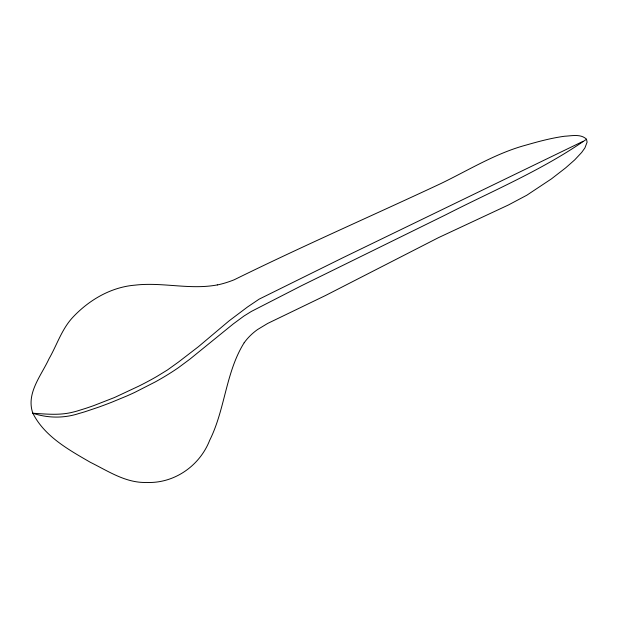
<?xml version="1.0" encoding="UTF-8"?>
<svg xmlns="http://www.w3.org/2000/svg" width="618" height="618" viewBox="0 0 618 618"><rect width="100%" height="100%" fill="white"/><g stroke="black" fill="none" stroke-linecap="round" stroke-linejoin="round"><path stroke-width="0.93" d="M244.156 342.758C225.624 372.407 225.23 409.24 209.687 440.294C199.738 465.848 174.261 483.639 146.636 482.442C125.871 483.183 108.119 471.078 90.282 462.264C68.613 449.711 44.527 436.439 32.847 413.241C46.126 414.052 59.768 415.535 72.831 412.16A37.852 9.347 -22.3 0 0 77.018 411.07L85.948 408.282A132.507 35.914 -22.4 0 0 93.774 405.601L114.577 397.482L138.71 386.18A107.208 28.389 -22.4 0 0 156.802 376.501L167.432 369.981L178.455 362.071L198.378 346.737L229.162 320.804L247.602 306.922L259.143 299.143L342.696 257.83L583.052 141.337M217.327 284.952A50.792 19.637 -27.5 0 0 234.222 279.769C302.295 246.211 371.897 215.852 440.626 183.677C468.799 170.089 495.713 153.233 526.181 145.06C538.819 141.422 551.58 137.999 564.628 136.238C571.727 135.898 580.881 133.65 586.497 139.22C542.728 169.919 493.071 190.568 445.686 214.825L301.684 285.624L251.418 311.41L243.909 316.068L233.233 323.948L189.881 359.166L178.285 367.772A113.125 29.649 -22.5 0 1 155.435 381.839L134.832 392.36A88.567 22.735 -22.7 0 1 126.775 396.007L112.306 402.001A133.009 35.628 -22.5 0 1 98.563 407.177L85.191 411.673A63.353 15.844 -22.5 0 1 79.089 413.45C64.094 418.417 47.841 418.239 32.847 413.241M217.358 284.906C190.066 290.081 162.434 281.932 134.994 285.145C111.194 287.092 89.417 299.761 73.218 316.879C61.87 328.737 57.057 344.782 49.031 358.749C41.259 375.62 25.871 393.388 32.808 413.133M586.497 139.22L587.1 142.148L584.914 147.911L581.685 152.437L574.717 159.877L565.702 167.826L551.457 178.865L526.845 195.203L508.429 204.983L438.378 237.698L325.439 295.543L267.633 323.461L257.544 329.556A51.595 41.924 -22 0 0 244.172 342.766"/></g></svg>
